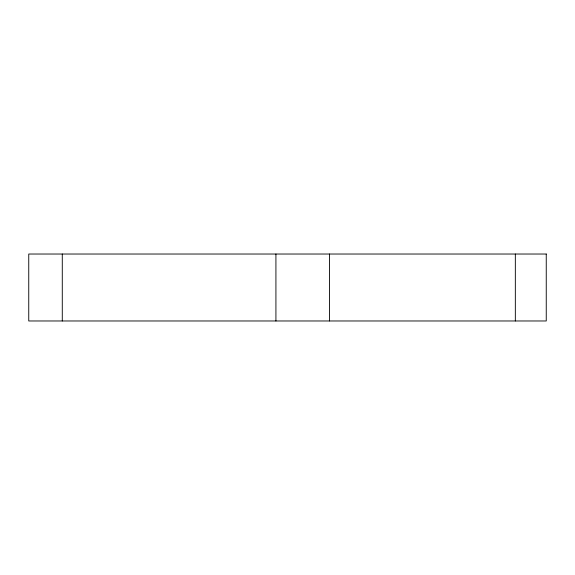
<?xml version="1.0" encoding="UTF-8"?>
<svg xmlns="http://www.w3.org/2000/svg" width="575" height="575" viewBox="0 0 575 575"><rect width="100%" height="100%" fill="white"/><g stroke="black" fill="none" stroke-linecap="round" stroke-linejoin="round"><path stroke-width="0.86" d="M515.337 254.028L515.337 320.972M329.475 254.028L329.475 320.972M275.921 254.028L275.921 320.972M62.28 254.028L62.28 320.972M546.25 254.028L28.75 254.028L28.75 320.972L546.25 320.972L546.25 254.028"/></g></svg>
